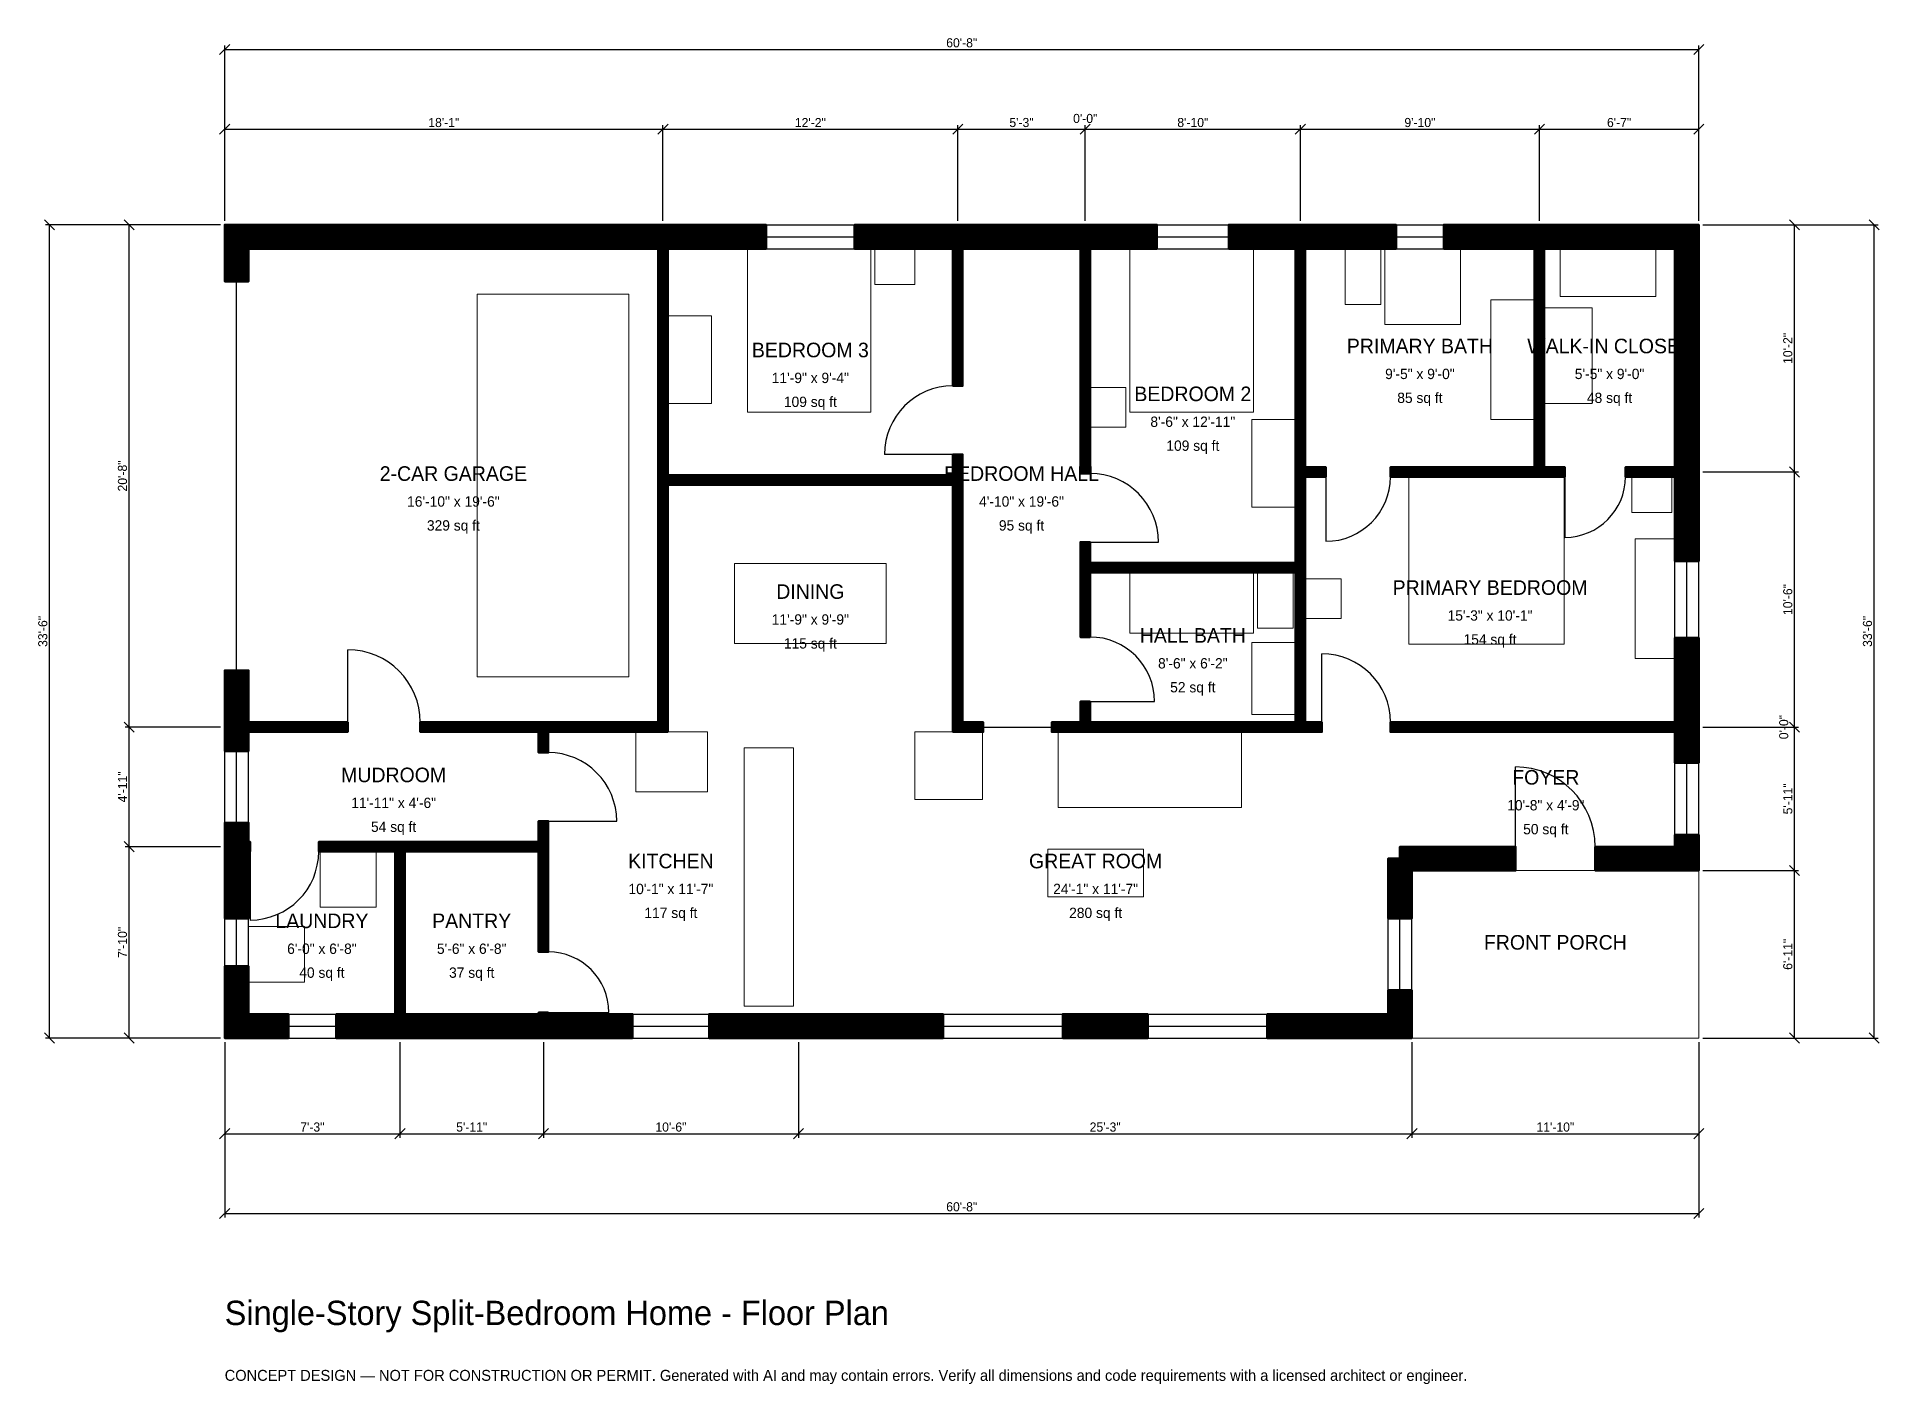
# Model space of a CAD drawing. Header units: inches. Extents: x -93 to 817, y -171 to 494.
import ezdxf
from ezdxf.enums import TextEntityAlignment as Align

# ---------------------------------------------------------------- set-up
doc = ezdxf.new("R2010")
doc.units = ezdxf.units.IN
doc.header["$MEASUREMENT"] = 0
doc.linetypes.add('DASHED', pattern=[0.6, 0.5, -0.1])
for name, color, linetype, lineweight in [('A-ANNO-DIMS', 1, 'Continuous', 13), ('A-ANNO-TEXT', 7, 'Continuous', 18), ('A-AREA-IDEN', 7, 'Continuous', 18), ('A-DOOR', 2, 'Continuous', 25), ('A-FLOR-FIXT', 9, 'Continuous', 13), ('A-FURN', 9, 'Continuous', 13), ('A-GLAZ', 4, 'Continuous', 25), ('A-SITE-PAVE', 8, 'Continuous', 13), ('A-WALL', 7, 'Continuous', 50), ('A-WALL-PATT', 8, 'Continuous', 13)]:
    doc.layers.add(name, color=color, linetype=linetype, lineweight=lineweight)
doc.dimstyles.new('PLAN', dxfattribs={"dimtxt": 4.5, "dimasz": 3, "dimexe": 2, "dimexo": 2, "dimgap": 1, "dimtad": 1, "dimdec": 0, "dimlunit": 4, "dimtsz": 2.5, "dimcen": 2.5, "dimclrd": 1, "dimclre": 1, "dimazin": 3, "dimtfac": 1, "dimtmove": 0, "dimatfit": 3})

msp = doc.modelspace()

# ---------------------------------------------------------------- hatches: boundary and pattern name
at = {"layer": 'A-WALL-PATT'}
h = msp.add_hatch(dxfattribs=at)
h.set_pattern_fill('ANSI31', color=8, scale=0.8)
h.paths.add_polyline_path([(586.6142, 0), (574.8031, 0), (574.8031, 0), (515.0919, 0), (515.0919, 11.811), (574.8031, 11.811), (574.8031, 23.622), (586.6142, 23.622), (586.6142, 11.811), (586.6142, 11.811), (586.6142, 0), (586.6142, 0), (586.6142, 0)])
h.paths.add_polyline_path([(414.042, 0), (414.042, 11.811), (456.0367, 11.811), (456.0367, 0), (414.042, 0)])
h.paths.add_polyline_path([(289.3701, 0), (277.5591, 0), (239.3701, 0), (239.3701, 11.811), (277.5591, 11.811), (289.3701, 11.811), (354.9869, 11.811), (354.9869, 0), (289.3701, 0)])
h.paths.add_polyline_path([(163.3858, 0), (159.8425, 0), (159.8425, 0), (155.1181, 0), (155.1181, 0), (151.5748, 0), (92.5197, 0), (88.9764, 0), (88.9764, 0), (84.252, 0), (84.252, 0), (80.7087, 0), (55.1181, 0), (55.1181, 11.811), (80.7087, 11.811), (84.252, 11.811), (84.252, 92.126), (46.4567, 92.126), (46.4567, 96.8504), (84.252, 96.8504), (88.9764, 96.8504), (155.1181, 96.8504), (155.1181, 107.0866), (159.8425, 107.0866), (159.8425, 96.8504), (159.8425, 92.126), (159.8425, 42.5197), (155.1181, 42.5197), (155.1181, 92.126), (88.9764, 92.126), (88.9764, 11.811), (92.5197, 11.811), (151.5748, 11.811), (155.1181, 11.811), (155.1181, 12.5984), (159.8425, 12.5984), (159.8425, 11.811), (163.3858, 11.811), (201.5748, 11.811), (201.5748, 0), (163.3858, 0)])
h.paths.add_polyline_path([(11.811, 0), (11.811, 0), (0, 0), (0, 0), (0, 0), (0, 11.811), (0, 11.811), (0, 35.4331), (11.811, 35.4331), (11.811, 11.811), (31.4961, 11.811), (31.4961, 0), (11.811, 0)])
h.paths.add_polyline_path([(0, 88.5827), (0, 92.126), (0, 92.126), (0, 96.8504), (0, 96.8504), (0, 100.3937), (0, 106.2992), (11.811, 106.2992), (11.811, 100.3937), (11.811, 96.8504), (12.5984, 96.8504), (12.5984, 92.126), (11.811, 92.126), (11.811, 88.5827), (11.811, 59.0551), (0, 59.0551), (0, 88.5827)])
h.paths.add_polyline_path([(0, 147.6378), (0, 151.1811), (0, 151.1811), (0, 155.9055), (0, 155.9055), (0, 159.4488), (0, 181.4961), (11.811, 181.4961), (11.811, 159.4488), (11.811, 155.9055), (60.8268, 155.9055), (60.8268, 151.1811), (11.811, 151.1811), (11.811, 147.6378), (11.811, 141.7323), (0, 141.7323), (0, 147.6378)])
h.paths.add_polyline_path([(0, 389.7638), (0, 389.7638), (0, 401.5748), (0, 401.5748), (0, 401.5748), (11.811, 401.5748), (11.811, 401.5748), (210.6299, 401.5748), (214.1732, 401.5748), (214.1732, 401.5748), (218.8976, 401.5748), (218.8976, 401.5748), (222.4409, 401.5748), (267.5197, 401.5748), (267.5197, 389.7638), (222.4409, 389.7638), (218.8976, 389.7638), (218.8976, 277.9528), (359.8425, 277.9528), (359.8425, 288.189), (364.5669, 288.189), (364.5669, 277.9528), (364.5669, 273.2283), (364.5669, 155.9055), (374.8031, 155.9055), (374.8031, 151.1811), (364.5669, 151.1811), (359.8425, 151.1811), (359.8425, 155.9055), (359.8425, 273.2283), (218.8976, 273.2283), (218.8976, 155.9055), (218.8976, 151.1811), (214.1732, 151.1811), (159.8425, 151.1811), (159.8425, 140.9449), (155.1181, 140.9449), (155.1181, 151.1811), (96.6535, 151.1811), (96.6535, 155.9055), (155.1181, 155.9055), (159.8425, 155.9055), (214.1732, 155.9055), (214.1732, 273.2283), (214.1732, 277.9528), (214.1732, 389.7638), (210.6299, 389.7638), (11.811, 389.7638), (11.811, 373.622), (0, 373.622), (0, 389.7638)])
h.paths.add_polyline_path([(356.2992, 401.5748), (359.8425, 401.5748), (359.8425, 401.5748), (364.5669, 401.5748), (364.5669, 401.5748), (368.1102, 401.5748), (419.2913, 401.5748), (422.8346, 401.5748), (422.8346, 401.5748), (427.5591, 401.5748), (427.5591, 401.5748), (431.1024, 401.5748), (460.6299, 401.5748), (460.6299, 389.7638), (431.1024, 389.7638), (427.5591, 389.7638), (427.5591, 278.7402), (422.8346, 278.7402), (422.8346, 389.7638), (419.2913, 389.7638), (368.1102, 389.7638), (364.5669, 389.7638), (364.5669, 322.0472), (359.8425, 322.0472), (359.8425, 389.7638), (356.2992, 389.7638), (311.2205, 389.7638), (311.2205, 401.5748), (356.2992, 401.5748)])
h.paths.add_polyline_path([(525.5906, 401.5748), (529.1339, 401.5748), (529.1339, 401.5748), (533.8583, 401.5748), (533.8583, 401.5748), (537.4016, 401.5748), (578.7402, 401.5748), (578.7402, 389.7638), (537.4016, 389.7638), (533.8583, 389.7638), (533.8583, 281.8898), (544.0945, 281.8898), (544.0945, 277.1654), (533.8583, 277.1654), (533.8583, 234.6457), (533.8583, 229.9213), (533.8583, 155.9055), (542.126, 155.9055), (542.126, 151.1811), (533.8583, 151.1811), (529.1339, 151.1811), (427.5591, 151.1811), (422.8346, 151.1811), (422.8346, 151.1811), (408.6614, 151.1811), (408.6614, 155.9055), (422.8346, 155.9055), (422.8346, 166.1417), (427.5591, 166.1417), (427.5591, 155.9055), (529.1339, 155.9055), (529.1339, 229.9213), (427.5591, 229.9213), (427.5591, 198.0315), (422.8346, 198.0315), (422.8346, 229.9213), (422.8346, 234.6457), (422.8346, 244.8819), (427.5591, 244.8819), (427.5591, 234.6457), (529.1339, 234.6457), (529.1339, 277.1654), (529.1339, 281.8898), (529.1339, 389.7638), (525.5906, 389.7638), (496.063, 389.7638), (496.063, 401.5748), (525.5906, 401.5748)])
h.paths.add_polyline_path([(643.7008, 401.5748), (647.2441, 401.5748), (647.2441, 401.5748), (651.9685, 401.5748), (651.9685, 401.5748), (655.5118, 401.5748), (716.5354, 401.5748), (716.5354, 401.5748), (728.3465, 401.5748), (728.3465, 401.5748), (728.3465, 401.5748), (728.3465, 389.7638), (728.3465, 389.7638), (728.3465, 285.4331), (728.3465, 281.8898), (728.3465, 281.8898), (728.3465, 277.1654), (728.3465, 277.1654), (728.3465, 273.622), (728.3465, 235.4331), (716.5354, 235.4331), (716.5354, 273.622), (716.5354, 277.1654), (692.126, 277.1654), (692.126, 281.8898), (716.5354, 281.8898), (716.5354, 285.4331), (716.5354, 389.7638), (655.5118, 389.7638), (651.9685, 389.7638), (651.9685, 281.8898), (662.2047, 281.8898), (662.2047, 277.1654), (651.9685, 277.1654), (647.2441, 277.1654), (575.9843, 277.1654), (575.9843, 281.8898), (647.2441, 281.8898), (647.2441, 389.7638), (643.7008, 389.7638), (602.3622, 389.7638), (602.3622, 401.5748), (643.7008, 401.5748)])
h.paths.add_polyline_path([(728.3465, 159.4488), (728.3465, 155.9055), (728.3465, 155.9055), (728.3465, 151.1811), (728.3465, 151.1811), (728.3465, 147.6378), (728.3465, 135.8268), (716.5354, 135.8268), (716.5354, 147.6378), (716.5354, 151.1811), (588.9764, 151.1811), (588.9764, 151.1811), (575.9843, 151.1811), (575.9843, 155.9055), (584.252, 155.9055), (584.252, 155.9055), (716.5354, 155.9055), (716.5354, 159.4488), (716.5354, 197.6378), (728.3465, 197.6378), (728.3465, 159.4488)])
h.paths.add_polyline_path([(728.3465, 94.4882), (728.3465, 94.4882), (728.3465, 82.6772), (728.3465, 82.6772), (728.3465, 82.6771), (716.5354, 82.6771), (716.5354, 82.6772), (677.1654, 82.6772), (677.1654, 94.4882), (716.5354, 94.4882), (716.5354, 100.3937), (728.3465, 100.3937), (728.3465, 94.4882)])
h.paths.add_polyline_path([(586.6142, 82.6772), (586.6142, 59.0551), (574.8031, 59.0551), (574.8031, 88.5827), (580.7087, 88.5827), (580.7087, 94.4882), (637.7953, 94.4882), (637.7953, 82.6772), (586.6142, 82.6772)])

# ---------------------------------------------------------------- linework, layer by layer
at = {"layer": 'A-DOOR', "linetype": 'DASHED'}
msp.add_line((5.9055, 181.4961), (5.9055, 373.622), dxfattribs=at)
at = {"layer": 'A-DOOR'}
for p, q in [((359.8425, 288.189), (325.9843, 288.189)), ((544.0945, 277.1654), (544.0945, 245.2756)), ((662.2047, 277.1654), (662.2047, 247.2441)), ((427.5591, 244.8819), (461.4173, 244.8819)), ((60.8268, 155.9055), (60.8268, 191.7323)), ((542.126, 155.9055), (542.126, 189.7638)), ((427.5591, 166.1417), (459.4488, 166.1417)), ((374.8031, 153.5433), (408.6614, 153.5433)), ((637.7953, 94.4882), (637.7953, 133.8583)), ((159.8425, 107.0866), (193.7008, 107.0866)), ((12.5984, 92.126), (12.5984, 58.2677)), ((159.8425, 12.5984), (189.7638, 12.5984))]:
    msp.add_line(p, q, dxfattribs=at)
for centre, radius, start, end in [((359.8425, 288.189), 33.8583, 90, 180), ((427.5591, 244.8819), 33.8583, 0, 90), ((544.0945, 277.1654), 31.8898, 270, 360), ((662.2047, 277.1654), 29.9213, 270, 360), ((60.8268, 155.9055), 35.8268, 0, 90), ((427.5591, 166.1417), 31.8898, 0, 90), ((542.126, 155.9055), 33.8583, 0, 90), ((159.8425, 107.0866), 33.8583, 0, 90), ((637.7953, 94.4882), 39.3701, 0, 90), ((12.5984, 92.126), 33.8583, 270, 360), ((159.8425, 12.5984), 29.9213, 0, 90)]:
    msp.add_arc(centre, radius, start, end, dxfattribs=at)
at = {"layer": 'A-FLOR-FIXT'}
for points in [[(553.5433, 362.2047), (571.2598, 362.2047), (571.2598, 389.7638), (553.5433, 389.7638)], [(573.2283, 352.3622), (610.6299, 352.3622), (610.6299, 389.7638), (573.2283, 389.7638)], [(625.5906, 305.5118), (647.2441, 305.5118), (647.2441, 364.5669), (625.5906, 364.5669)], [(447.2441, 200), (508.2677, 200), (508.2677, 229.9213), (447.2441, 229.9213)], [(510.2362, 202.3622), (527.9528, 202.3622), (527.9528, 229.9213), (510.2362, 229.9213)], [(507.4803, 159.8425), (529.1339, 159.8425), (529.1339, 195.2756), (507.4803, 195.2756)], [(256.6929, 15.748), (281.1024, 15.748), (281.1024, 143.3071), (256.6929, 143.3071)]]:
    msp.add_lwpolyline(points, close=True, dxfattribs=at)
at = {"layer": 'A-FURN'}
for points in [[(258.2677, 309.0551), (319.2913, 309.0551), (319.2913, 389.7638), (258.2677, 389.7638)], [(321.2598, 372.0472), (340.9449, 372.0472), (340.9449, 389.7638), (321.2598, 389.7638)], [(447.2441, 309.0551), (508.2677, 309.0551), (508.2677, 389.7638), (447.2441, 389.7638)], [(659.8425, 366.1417), (707.0866, 366.1417), (707.0866, 389.7638), (659.8425, 389.7638)], [(124.8031, 178.3465), (199.6063, 178.3465), (199.6063, 367.3228), (124.8031, 367.3228)], [(218.8976, 313.3858), (240.5512, 313.3858), (240.5512, 356.6929), (218.8976, 356.6929)], [(651.9685, 313.3858), (675.5906, 313.3858), (675.5906, 360.6299), (651.9685, 360.6299)], [(427.5591, 301.5748), (445.2756, 301.5748), (445.2756, 321.2598), (427.5591, 321.2598)], [(507.4803, 262.2047), (529.1339, 262.2047), (529.1339, 305.5118), (507.4803, 305.5118)], [(585.0394, 194.4882), (661.811, 194.4882), (661.811, 277.1654), (585.0394, 277.1654)], [(695.2756, 259.4488), (714.9606, 259.4488), (714.9606, 277.1654), (695.2756, 277.1654)], [(696.8504, 187.4016), (716.5354, 187.4016), (716.5354, 246.4567), (696.8504, 246.4567)], [(251.9685, 194.8819), (326.7717, 194.8819), (326.7717, 234.252), (251.9685, 234.252)], [(533.8583, 207.0866), (551.5748, 207.0866), (551.5748, 226.7717), (533.8583, 226.7717)], [(203.1496, 121.6535), (238.5827, 121.6535), (238.5827, 151.1811), (203.1496, 151.1811)], [(340.9449, 117.7165), (374.4094, 117.7165), (374.4094, 151.1811), (340.9449, 151.1811)], [(411.811, 113.7795), (502.3622, 113.7795), (502.3622, 151.1811), (411.811, 151.1811)], [(47.2441, 64.5669), (74.8031, 64.5669), (74.8031, 92.126), (47.2441, 92.126)], [(406.6929, 69.685), (453.937, 69.685), (453.937, 93.3071), (406.6929, 93.3071)], [(11.811, 27.5591), (39.3701, 27.5591), (39.3701, 55.1181), (11.811, 55.1181)]]:
    msp.add_lwpolyline(points, close=True, dxfattribs=at)
at = {"layer": 'A-GLAZ'}
for p, q in [((267.5197, 401.5748), (311.2205, 401.5748)), ((460.6299, 401.5748), (496.063, 401.5748)), ((578.7402, 401.5748), (602.3622, 401.5748)), ((267.5197, 395.6693), (311.2205, 395.6693)), ((460.6299, 395.6693), (496.063, 395.6693)), ((578.7402, 395.6693), (602.3622, 395.6693)), ((267.5197, 389.7638), (311.2205, 389.7638)), ((460.6299, 389.7638), (496.063, 389.7638)), ((578.7402, 389.7638), (602.3622, 389.7638)), ((716.5354, 197.6378), (716.5354, 235.4331)), ((722.4409, 197.6378), (722.4409, 235.4331)), ((728.3465, 197.6378), (728.3465, 235.4331)), ((0, 106.2992), (0, 141.7323)), ((5.9055, 106.2992), (5.9055, 141.7323)), ((11.811, 106.2992), (11.811, 141.7323)), ((716.5354, 100.3937), (716.5354, 135.8268)), ((722.4409, 100.3937), (722.4409, 135.8268)), ((728.3465, 100.3937), (728.3465, 135.8268)), ((0, 35.4331), (0, 59.0551)), ((5.9055, 35.4331), (5.9055, 59.0551)), ((11.811, 35.4331), (11.811, 59.0551)), ((574.8031, 23.622), (574.8031, 59.0551)), ((580.7087, 23.622), (580.7087, 59.0551)), ((586.6142, 23.622), (586.6142, 59.0551)), ((31.4961, 11.811), (55.1181, 11.811)), ((201.5748, 11.811), (239.3701, 11.811)), ((354.9869, 11.811), (414.042, 11.811)), ((456.0367, 11.811), (515.0919, 11.811)), ((31.4961, 5.9055), (55.1181, 5.9055)), ((31.4961, 0), (55.1181, 0)), ((201.5748, 5.9055), (239.3701, 5.9055)), ((201.5748, 0), (239.3701, 0)), ((354.9869, 5.9055), (414.042, 5.9055)), ((354.9869, 0), (414.042, 0)), ((456.0367, 5.9055), (515.0919, 5.9055)), ((456.0367, 0), (515.0919, 0))]:
    msp.add_line(p, q, dxfattribs=at)
at = {"layer": 'A-SITE-PAVE', "linetype": 'DASHED'}
msp.add_lwpolyline([(586.6142, 0), (728.3465, 0), (728.3465, 82.6772), (586.6142, 82.6772)], close=True, dxfattribs=at)
at = {"layer": 'A-WALL'}
for points in [[(0, 389.7638), (0, 389.7638), (0, 401.5748), (0, 401.5748), (0, 401.5748), (11.811, 401.5748), (11.811, 401.5748), (210.6299, 401.5748), (214.1732, 401.5748), (214.1732, 401.5748), (218.8976, 401.5748), (218.8976, 401.5748), (222.4409, 401.5748), (267.5197, 401.5748), (267.5197, 389.7638), (222.4409, 389.7638), (218.8976, 389.7638), (218.8976, 277.9528), (359.8425, 277.9528), (359.8425, 288.189), (364.5669, 288.189), (364.5669, 277.9528), (364.5669, 273.2283), (364.5669, 155.9055), (374.8031, 155.9055), (374.8031, 151.1811), (364.5669, 151.1811), (359.8425, 151.1811), (359.8425, 155.9055), (359.8425, 273.2283), (218.8976, 273.2283), (218.8976, 155.9055), (218.8976, 151.1811), (214.1732, 151.1811), (159.8425, 151.1811), (159.8425, 140.9449), (155.1181, 140.9449), (155.1181, 151.1811), (96.6535, 151.1811), (96.6535, 155.9055), (155.1181, 155.9055), (159.8425, 155.9055), (214.1732, 155.9055), (214.1732, 273.2283), (214.1732, 277.9528), (214.1732, 389.7638), (210.6299, 389.7638), (11.811, 389.7638), (11.811, 373.622), (0, 373.622), (0, 389.7638)], [(356.2992, 401.5748), (359.8425, 401.5748), (359.8425, 401.5748), (364.5669, 401.5748), (364.5669, 401.5748), (368.1102, 401.5748), (419.2913, 401.5748), (422.8346, 401.5748), (422.8346, 401.5748), (427.5591, 401.5748), (427.5591, 401.5748), (431.1024, 401.5748), (460.6299, 401.5748), (460.6299, 389.7638), (431.1024, 389.7638), (427.5591, 389.7638), (427.5591, 278.7402), (422.8346, 278.7402), (422.8346, 389.7638), (419.2913, 389.7638), (368.1102, 389.7638), (364.5669, 389.7638), (364.5669, 322.0472), (359.8425, 322.0472), (359.8425, 389.7638), (356.2992, 389.7638), (311.2205, 389.7638), (311.2205, 401.5748), (356.2992, 401.5748)], [(525.5906, 401.5748), (529.1339, 401.5748), (529.1339, 401.5748), (533.8583, 401.5748), (533.8583, 401.5748), (537.4016, 401.5748), (578.7402, 401.5748), (578.7402, 389.7638), (537.4016, 389.7638), (533.8583, 389.7638), (533.8583, 281.8898), (544.0945, 281.8898), (544.0945, 277.1654), (533.8583, 277.1654), (533.8583, 234.6457), (533.8583, 229.9213), (533.8583, 155.9055), (542.126, 155.9055), (542.126, 151.1811), (533.8583, 151.1811), (529.1339, 151.1811), (427.5591, 151.1811), (422.8346, 151.1811), (422.8346, 151.1811), (408.6614, 151.1811), (408.6614, 155.9055), (422.8346, 155.9055), (422.8346, 166.1417), (427.5591, 166.1417), (427.5591, 155.9055), (529.1339, 155.9055), (529.1339, 229.9213), (427.5591, 229.9213), (427.5591, 198.0315), (422.8346, 198.0315), (422.8346, 229.9213), (422.8346, 234.6457), (422.8346, 244.8819), (427.5591, 244.8819), (427.5591, 234.6457), (529.1339, 234.6457), (529.1339, 277.1654), (529.1339, 281.8898), (529.1339, 389.7638), (525.5906, 389.7638), (496.063, 389.7638), (496.063, 401.5748), (525.5906, 401.5748)], [(643.7008, 401.5748), (647.2441, 401.5748), (647.2441, 401.5748), (651.9685, 401.5748), (651.9685, 401.5748), (655.5118, 401.5748), (716.5354, 401.5748), (716.5354, 401.5748), (728.3465, 401.5748), (728.3465, 401.5748), (728.3465, 401.5748), (728.3465, 389.7638), (728.3465, 389.7638), (728.3465, 285.4331), (728.3465, 281.8898), (728.3465, 281.8898), (728.3465, 277.1654), (728.3465, 277.1654), (728.3465, 273.622), (728.3465, 235.4331), (716.5354, 235.4331), (716.5354, 273.622), (716.5354, 277.1654), (692.126, 277.1654), (692.126, 281.8898), (716.5354, 281.8898), (716.5354, 285.4331), (716.5354, 389.7638), (655.5118, 389.7638), (651.9685, 389.7638), (651.9685, 281.8898), (662.2047, 281.8898), (662.2047, 277.1654), (651.9685, 277.1654), (647.2441, 277.1654), (575.9843, 277.1654), (575.9843, 281.8898), (647.2441, 281.8898), (647.2441, 389.7638), (643.7008, 389.7638), (602.3622, 389.7638), (602.3622, 401.5748), (643.7008, 401.5748)], [(728.3465, 159.4488), (728.3465, 155.9055), (728.3465, 155.9055), (728.3465, 151.1811), (728.3465, 151.1811), (728.3465, 147.6378), (728.3465, 135.8268), (716.5354, 135.8268), (716.5354, 147.6378), (716.5354, 151.1811), (588.9764, 151.1811), (588.9764, 151.1811), (575.9843, 151.1811), (575.9843, 155.9055), (584.252, 155.9055), (584.252, 155.9055), (716.5354, 155.9055), (716.5354, 159.4488), (716.5354, 197.6378), (728.3465, 197.6378), (728.3465, 159.4488)], [(0, 147.6378), (0, 151.1811), (0, 151.1811), (0, 155.9055), (0, 155.9055), (0, 159.4488), (0, 181.4961), (11.811, 181.4961), (11.811, 159.4488), (11.811, 155.9055), (60.8268, 155.9055), (60.8268, 151.1811), (11.811, 151.1811), (11.811, 147.6378), (11.811, 141.7323), (0, 141.7323), (0, 147.6378)], [(0, 88.5827), (0, 92.126), (0, 92.126), (0, 96.8504), (0, 96.8504), (0, 100.3937), (0, 106.2992), (11.811, 106.2992), (11.811, 100.3937), (11.811, 96.8504), (12.5984, 96.8504), (12.5984, 92.126), (11.811, 92.126), (11.811, 88.5827), (11.811, 59.0551), (0, 59.0551), (0, 88.5827)], [(163.3858, 0), (159.8425, 0), (159.8425, 0), (155.1181, 0), (155.1181, 0), (151.5748, 0), (92.5197, 0), (88.9764, 0), (88.9764, 0), (84.252, 0), (84.252, 0), (80.7087, 0), (55.1181, 0), (55.1181, 11.811), (80.7087, 11.811), (84.252, 11.811), (84.252, 92.126), (46.4567, 92.126), (46.4567, 96.8504), (84.252, 96.8504), (88.9764, 96.8504), (155.1181, 96.8504), (155.1181, 107.0866), (159.8425, 107.0866), (159.8425, 96.8504), (159.8425, 92.126), (159.8425, 42.5197), (155.1181, 42.5197), (155.1181, 92.126), (88.9764, 92.126), (88.9764, 11.811), (92.5197, 11.811), (151.5748, 11.811), (155.1181, 11.811), (155.1181, 12.5984), (159.8425, 12.5984), (159.8425, 11.811), (163.3858, 11.811), (201.5748, 11.811), (201.5748, 0), (163.3858, 0)], [(728.3465, 94.4882), (728.3465, 94.4882), (728.3465, 82.6772), (728.3465, 82.6772), (728.3465, 82.6771), (716.5354, 82.6771), (716.5354, 82.6772), (677.1654, 82.6772), (677.1654, 94.4882), (716.5354, 94.4882), (716.5354, 100.3937), (728.3465, 100.3937), (728.3465, 94.4882)], [(586.6142, 82.6772), (586.6142, 59.0551), (574.8031, 59.0551), (574.8031, 88.5827), (580.7087, 88.5827), (580.7087, 94.4882), (637.7953, 94.4882), (637.7953, 82.6772), (586.6142, 82.6772)], [(11.811, 0), (11.811, 0), (0, 0), (0, 0), (0, 0), (0, 11.811), (0, 11.811), (0, 35.4331), (11.811, 35.4331), (11.811, 11.811), (31.4961, 11.811), (31.4961, 0), (11.811, 0)], [(586.6142, 0), (574.8031, 0), (574.8031, 0), (515.0919, 0), (515.0919, 11.811), (574.8031, 11.811), (574.8031, 23.622), (586.6142, 23.622), (586.6142, 11.811), (586.6142, 11.811), (586.6142, 0), (586.6142, 0), (586.6142, 0)], [(289.3701, 0), (277.5591, 0), (239.3701, 0), (239.3701, 11.811), (277.5591, 11.811), (289.3701, 11.811), (354.9869, 11.811), (354.9869, 0), (289.3701, 0)], [(414.042, 0), (414.042, 11.811), (456.0367, 11.811), (456.0367, 0), (414.042, 0)]]:
    msp.add_lwpolyline(points, close=True, dxfattribs=at)

# ---------------------------------------------------------------- texts
at = {"layer": 'A-ANNO-TEXT'}
for s, height, p in [('Single-Story Split-Bedroom Home - Floor Plan', 12, (0, -141.7323)), ('CONCEPT DESIGN — NOT FOR CONSTRUCTION OR PERMIT. Generated with AI and may contain errors. Verify all dimensions and code requirements with a licensed architect or engineer.', 5.4, (0, -169.2913))]:
    msp.add_text(s, height=height, dxfattribs=at).set_placement(p)
at = {"layer": 'A-AREA-IDEN'}
for s, height, p in [('BEDROOM 3', 7.2, (289.3701, 339.7638)), ('PRIMARY BATH', 7.2, (590.5512, 341.7323)), ('WALK-IN CLOSET', 7.2, (684.252, 341.7323)), ('11\'-9" x 9\'-4"', 5.1, (289.3701, 325.9843)), ('9\'-5" x 9\'-0"', 5.1, (590.5512, 327.9528)), ('5\'-5" x 9\'-0"', 5.1, (684.252, 327.9528)), ('BEDROOM 2', 7.2, (478.3465, 318.1102)), ('85 sq ft', 5.1, (590.5512, 316.1417)), ('48 sq ft', 5.1, (684.252, 316.1417)), ('109 sq ft', 5.1, (289.3701, 314.1732)), ('8\'-6" x 12\'-11"', 5.1, (478.3465, 304.3307)), ('109 sq ft', 5.1, (478.3465, 292.5197)), ('2-CAR GARAGE', 7.2, (112.9921, 278.7402)), ('BEDROOM HALL', 7.2, (393.7008, 278.7402)), ('16\'-10" x 19\'-6"', 5.1, (112.9921, 264.9606)), ('4\'-10" x 19\'-6"', 5.1, (393.7008, 264.9606)), ('329 sq ft', 5.1, (112.9921, 253.1496)), ('95 sq ft', 5.1, (393.7008, 253.1496)), ('DINING', 7.2, (289.3701, 220.4724)), ('PRIMARY BEDROOM', 7.2, (625.1968, 222.4409)), ('15\'-3" x 10\'-1"', 5.1, (625.1968, 208.6614)), ('11\'-9" x 9\'-9"', 5.1, (289.3701, 206.6929)), ('HALL BATH', 7.2, (478.3465, 198.8189)), ('115 sq ft', 5.1, (289.3701, 194.8819)), ('154 sq ft', 5.1, (625.1968, 196.8504)), ('8\'-6" x 6\'-2"', 5.1, (478.3465, 185.0394)), ('52 sq ft', 5.1, (478.3465, 173.2283)), ('MUDROOM', 7.2, (83.4646, 129.9213)), ('FOYER', 7.2, (652.7559, 128.7402)), ('11\'-11" x 4\'-6"', 5.1, (83.4646, 116.1417)), ('10\'-8" x 4\'-9"', 5.1, (652.7559, 114.9606)), ('54 sq ft', 5.1, (83.4646, 104.3307)), ('50 sq ft', 5.1, (652.7559, 103.1496)), ('KITCHEN', 7.2, (220.4724, 87.4016)), ('GREAT ROOM', 7.2, (430.315, 87.4016)), ('10\'-1" x 11\'-7"', 5.1, (220.4724, 73.622)), ('24\'-1" x 11\'-7"', 5.1, (430.315, 73.622)), ('117 sq ft', 5.1, (220.4724, 61.811)), ('280 sq ft', 5.1, (430.315, 61.811)), ('LAUNDRY', 7.2, (48.0315, 57.874)), ('PANTRY', 7.2, (122.0472, 57.874)), ('6\'-0" x 6\'-8"', 5.1, (48.0315, 44.0945)), ('5\'-6" x 6\'-8"', 5.1, (122.0472, 44.0945)), ('FRONT PORCH', 7.2, (657.4803, 47.2441)), ('40 sq ft', 5.1, (48.0315, 32.2835)), ('37 sq ft', 5.1, (122.0472, 32.2835))]:
    msp.add_text(s, height=height, dxfattribs=at).set_placement(p, align=Align.MIDDLE_CENTER)

# ---------------------------------------------------------------- dimensions: what is measured, and where the dimension line sits
at = {"layer": 'A-ANNO-DIMS'}
for base, p1, p2, text in [((0, 488.189), (0, 401.5748), (728.3465, 401.5748), '60\'-8"'), ((425.1968, 448.8189), (425.1968, 401.5748), (425.1968, 401.5748), '0\'-0"'), ((0, 448.8189), (0, 401.5748), (216.5354, 401.5748), '18\'-1"'), ((216.5354, 448.8189), (216.5354, 401.5748), (362.2047, 401.5748), '12\'-2"'), ((362.2047, 448.8189), (362.2047, 401.5748), (425.1968, 401.5748), '5\'-3"'), ((425.1968, 448.8189), (425.1968, 401.5748), (531.4961, 401.5748), '8\'-10"'), ((531.4961, 448.8189), (531.4961, 401.5748), (649.6063, 401.5748), '9\'-10"'), ((649.6063, 448.8189), (649.6063, 401.5748), (728.3465, 401.5748), '6\'-7"'), ((0, -47.2441), (0, 0), (86.6142, 0), '7\'-3"'), ((0, -86.6142), (0, 0), (728.3465, 0), '60\'-8"'), ((86.6142, -47.2441), (86.6142, 0), (157.4803, 0), '5\'-11"'), ((157.4803, -47.2441), (157.4803, 0), (283.4646, 0), '10\'-6"'), ((283.4646, -47.2441), (283.4646, 0), (586.6142, 0), '25\'-3"'), ((586.6142, -47.2441), (586.6142, 0), (728.3465, 0), '11\'-10"')]:
    msp.add_linear_dim(base=base, p1=p1, p2=p2, text=text, dimstyle='PLAN', dxfattribs=at).render()
for base, p1, p2, text in [((-86.6142, 0), (0, 0), (0, 401.5748), '33\'-6"'), ((-47.2441, 153.5433), (0, 153.5433), (0, 401.5748), '20\'-8"'), ((775.5906, 279.5276), (728.3465, 279.5276), (728.3465, 401.5748), '10\'-2"'), ((814.9606, 0), (728.3465, 0), (728.3465, 401.5748), '33\'-6"'), ((775.5906, 153.5433), (728.3465, 153.5433), (728.3465, 279.5276), '10\'-6"'), ((-47.2441, 94.4882), (0, 94.4882), (0, 153.5433), '4\'-11"'), ((775.5906, 153.5433), (728.3465, 153.5433), (728.3465, 153.5433), '0\'-0"'), ((775.5906, 82.6772), (728.3465, 82.6772), (728.3465, 153.5433), '5\'-11"'), ((-47.2441, 0), (0, 0), (0, 94.4882), '7\'-10"'), ((775.5906, 0), (728.3465, 0), (728.3465, 82.6772), '6\'-11"')]:
    msp.add_linear_dim(base=base, p1=p1, p2=p2, angle=90, text=text, dimstyle='PLAN', dxfattribs=at).render()

doc.saveas('drawing.dxf')
